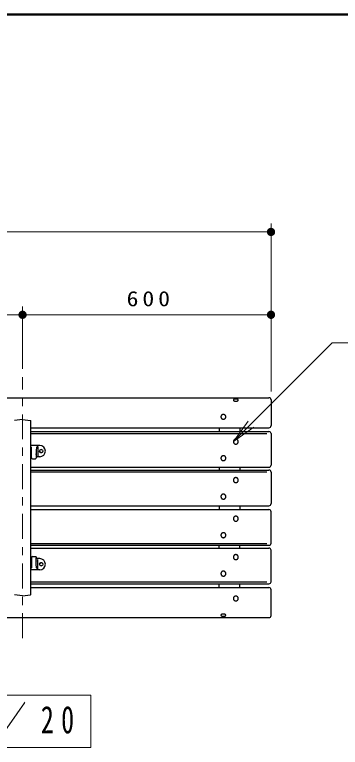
# Model space of a CAD drawing. Units: millimetres on the paper, scale 1:20. Extents: x -365 to 12, y -47 to 257.
# Drawn here: x -238.9 to -199.6, y 168.6 to 257 of the extents above; entities that cross this region are included whole.
import ezdxf

# ---------------------------------------------------------------- set-up
doc = ezdxf.new("R2010")
doc.units = ezdxf.units.MM
doc.linetypes.add('USER2', pattern=[6, 3, -1, 1, -1])
doc.layers.add('LY_1', color=7, linetype='Continuous', lineweight=25)
doc.layers.add('LY_2', color=7, linetype='Continuous', lineweight=13)
doc.styles.add('ＭＳ ゴシック', font='')
doc.styles.get('ＭＳ ゴシック').set_extended_font_data('MS Gothic')

# ---------------------------------------------------------------- blocks, each defined once
blk = doc.blocks.new('filled_dot')
at = {"color": 0, "linetype": 'Continuous', "lineweight": -2, "const_width": 1.25}
blk.add_lwpolyline([(-0.625, 0, 1), (0.625, 0, 1)], format="xyb", close=True, dxfattribs=at)

msp = doc.modelspace()

# ---------------------------------------------------------------- linework, layer by layer
at = {"layer": 'LY_1', "lineweight": 13}
for p, q in [((-207.979, 211.537), (-207.979, 231.787)), ((-297.979, 230.787), (-207.979, 230.787)), ((-237.979, 214.268), (-237.979, 221.787)), ((-267.979, 220.787), (-237.979, 220.787)), ((-237.979, 220.787), (-207.979, 220.787)), ((-212.529, 205.481), (-210.759, 207.955)), ((-212.529, 205.481), (-210.406, 207.601)), ((-210.052, 207.247), (-212.529, 205.481)), ((-229.729, 174.899), (-276.229, 174.899)), ((-229.729, 168.599), (-229.729, 174.899)), ((-276.229, 168.599), (-229.729, 168.599))]:
    msp.add_line(p, q, dxfattribs=at)
at = {"layer": 'LY_1', "linetype": 'USER2', "lineweight": 13}
msp.add_line((-237.979, 181.768), (-237.979, 213.268), dxfattribs=at)
at = {"layer": 'LY_1'}
for p, q in [((-297.729, 210.787), (-208.228, 210.787)), ((-207.979, 210.537), (-207.979, 207.413)), ((-237.979, 208.168), (-238.936, 208.024)), ((-237.979, 208.168), (-237.021, 208.024)), ((-236.979, 187.061), (-236.979, 207.975)), ((-236.979, 207.163), (-208.228, 207.163)), ((-214.229, 207.163), (-214.229, 206.698)), ((-211.729, 207.163), (-211.729, 206.698)), ((-236.979, 206.698), (-208.228, 206.698)), ((-236.979, 206.468), (-208.478, 206.468)), ((-207.979, 206.448), (-207.979, 202.647)), ((-235.904, 205.018), (-236.979, 205.018)), ((-236.933, 204.81), (-236.979, 204.81)), ((-236.979, 204.375), (-236.933, 204.375)), ((-236.883, 203.518), (-236.883, 204.76)), ((-236.147, 204.906), (-236.147, 203.769)), ((-236.783, 203.418), (-236.426, 203.418)), ((-236.343, 203.993), (-236.343, 203.576)), ((-236.24, 203.655), (-236.337, 203.471)), ((-235.904, 203.668), (-236.218, 203.668)), ((-236.979, 202.397), (-208.228, 202.397)), ((-236.979, 202.059), (-208.228, 202.059)), ((-236.979, 201.829), (-208.478, 201.829)), ((-214.229, 202.397), (-214.229, 202.059)), ((-211.729, 202.397), (-211.729, 202.059)), ((-207.979, 201.809), (-207.979, 198.008)), ((-236.979, 197.758), (-208.228, 197.758)), ((-236.979, 197.278), (-208.228, 197.278)), ((-214.229, 197.758), (-214.229, 197.278)), ((-211.729, 197.758), (-211.729, 197.278)), ((-207.979, 193.227), (-207.979, 197.028)), ((-236.979, 193.207), (-208.478, 193.207)), ((-236.979, 192.977), (-208.228, 192.977)), ((-214.229, 192.639), (-214.229, 192.977)), ((-211.729, 192.639), (-211.729, 192.977)), ((-236.979, 192.639), (-208.228, 192.639)), ((-207.979, 188.588), (-207.979, 192.389)), ((-236.883, 191.518), (-236.883, 190.276)), ((-236.783, 191.618), (-236.426, 191.618)), ((-236.343, 191.043), (-236.343, 191.46)), ((-236.24, 191.381), (-236.337, 191.565)), ((-235.904, 191.368), (-236.218, 191.368)), ((-236.147, 190.13), (-236.147, 191.267)), ((-236.979, 190.661), (-236.933, 190.661)), ((-236.933, 190.226), (-236.979, 190.226)), ((-235.904, 190.018), (-236.979, 190.018)), ((-236.979, 188.568), (-208.478, 188.568)), ((-236.979, 188.338), (-208.228, 188.338)), ((-214.229, 187.873), (-214.229, 188.338)), ((-211.729, 187.873), (-211.729, 188.338)), ((-236.979, 187.873), (-208.228, 187.873)), ((-207.979, 184.499), (-207.979, 187.623)), ((-237.979, 186.868), (-238.936, 187.012)), ((-237.979, 186.868), (-237.021, 187.012)), ((-297.729, 184.249), (-208.228, 184.249))]:
    msp.add_line(p, q, dxfattribs=at)
at = {"layer": 'LY_1', "lineweight": 13}
msp.add_lwpolyline([(-212.529, 205.481), (-200.582, 217.409), (-150.727, 217.409)], dxfattribs=at)
at = {"layer": 'LY_1'}
for points in [[(-211.929, 210.491), (-211.93, 210.503), (-211.933, 210.515), (-211.939, 210.526), (-211.947, 210.537), (-211.957, 210.548), (-211.969, 210.558), (-211.983, 210.568), (-211.999, 210.577), (-212.016, 210.586), (-212.036, 210.594), (-212.056, 210.601), (-212.079, 210.607), (-212.102, 210.613), (-212.126, 210.617), (-212.151, 210.621), (-212.176, 210.623), (-212.202, 210.625), (-212.229, 210.625), (-212.255, 210.625), (-212.281, 210.623), (-212.306, 210.621), (-212.331, 210.617), (-212.355, 210.613), (-212.379, 210.607), (-212.401, 210.601), (-212.421, 210.594), (-212.441, 210.586), (-212.458, 210.577), (-212.474, 210.568), (-212.488, 210.558), (-212.5, 210.548), (-212.51, 210.537), (-212.518, 210.526), (-212.524, 210.515), (-212.527, 210.503), (-212.529, 210.491), (-212.527, 210.48), (-212.524, 210.468), (-212.518, 210.457), (-212.51, 210.446), (-212.5, 210.435), (-212.488, 210.424), (-212.474, 210.415), (-212.458, 210.405), (-212.441, 210.397), (-212.421, 210.389), (-212.401, 210.382), (-212.379, 210.375), (-212.355, 210.37), (-212.331, 210.366), (-212.306, 210.362), (-212.281, 210.36), (-212.255, 210.358), (-212.229, 210.358), (-212.202, 210.358), (-212.176, 210.36), (-212.151, 210.362), (-212.126, 210.366), (-212.102, 210.37), (-212.079, 210.375), (-212.056, 210.382), (-212.036, 210.389), (-212.016, 210.397), (-211.999, 210.405), (-211.983, 210.415), (-211.969, 210.424), (-211.957, 210.435), (-211.947, 210.446), (-211.939, 210.457), (-211.933, 210.468), (-211.93, 210.48)], [(-213.429, 208.477), (-213.43, 208.502), (-213.433, 208.526), (-213.439, 208.551), (-213.447, 208.574), (-213.457, 208.597), (-213.469, 208.619), (-213.483, 208.64), (-213.499, 208.66), (-213.516, 208.678), (-213.536, 208.695), (-213.556, 208.71), (-213.579, 208.723), (-213.602, 208.735), (-213.626, 208.744), (-213.651, 208.752), (-213.676, 208.757), (-213.702, 208.761), (-213.729, 208.762), (-213.755, 208.761), (-213.781, 208.757), (-213.806, 208.752), (-213.831, 208.744), (-213.855, 208.735), (-213.879, 208.723), (-213.901, 208.71), (-213.921, 208.695), (-213.941, 208.678), (-213.958, 208.66), (-213.974, 208.64), (-213.988, 208.619), (-214, 208.597), (-214.01, 208.574), (-214.018, 208.551), (-214.024, 208.526), (-214.027, 208.502), (-214.029, 208.477), (-214.027, 208.452), (-214.024, 208.428), (-214.018, 208.403), (-214.01, 208.38), (-214, 208.357), (-213.988, 208.335), (-213.974, 208.314), (-213.958, 208.294), (-213.941, 208.276), (-213.921, 208.259), (-213.901, 208.244), (-213.879, 208.231), (-213.855, 208.219), (-213.831, 208.21), (-213.806, 208.202), (-213.781, 208.197), (-213.755, 208.194), (-213.729, 208.193), (-213.702, 208.194), (-213.676, 208.197), (-213.651, 208.202), (-213.626, 208.21), (-213.602, 208.219), (-213.579, 208.231), (-213.556, 208.244), (-213.536, 208.259), (-213.516, 208.276), (-213.499, 208.294), (-213.483, 208.314), (-213.469, 208.335), (-213.457, 208.357), (-213.447, 208.38), (-213.439, 208.403), (-213.433, 208.428), (-213.43, 208.452)], [(-211.929, 205.481), (-211.93, 205.507), (-211.933, 205.533), (-211.939, 205.559), (-211.947, 205.584), (-211.957, 205.608), (-211.969, 205.631), (-211.983, 205.653), (-211.999, 205.674), (-212.016, 205.693), (-212.036, 205.71), (-212.056, 205.726), (-212.079, 205.74), (-212.102, 205.752), (-212.126, 205.762), (-212.151, 205.77), (-212.176, 205.776), (-212.202, 205.779), (-212.229, 205.78), (-212.255, 205.779), (-212.281, 205.776), (-212.306, 205.77), (-212.331, 205.762), (-212.355, 205.752), (-212.379, 205.74), (-212.401, 205.726), (-212.421, 205.71), (-212.441, 205.693), (-212.458, 205.674), (-212.474, 205.653), (-212.488, 205.631), (-212.5, 205.608), (-212.51, 205.584), (-212.518, 205.559), (-212.524, 205.533), (-212.527, 205.507), (-212.529, 205.481), (-212.527, 205.455), (-212.524, 205.429), (-212.518, 205.404), (-212.51, 205.379), (-212.5, 205.355), (-212.488, 205.332), (-212.474, 205.31), (-212.458, 205.289), (-212.441, 205.27), (-212.421, 205.252), (-212.401, 205.236), (-212.379, 205.222), (-212.355, 205.21), (-212.331, 205.2), (-212.306, 205.192), (-212.281, 205.186), (-212.255, 205.183), (-212.229, 205.182), (-212.202, 205.183), (-212.176, 205.186), (-212.151, 205.192), (-212.126, 205.2), (-212.102, 205.21), (-212.079, 205.222), (-212.056, 205.236), (-212.036, 205.252), (-212.016, 205.27), (-211.999, 205.289), (-211.983, 205.31), (-211.969, 205.332), (-211.957, 205.355), (-211.947, 205.379), (-211.939, 205.404), (-211.933, 205.429), (-211.93, 205.455)], [(-213.429, 203.486), (-213.43, 203.512), (-213.433, 203.538), (-213.439, 203.563), (-213.447, 203.588), (-213.457, 203.612), (-213.469, 203.636), (-213.483, 203.658), (-213.499, 203.678), (-213.516, 203.698), (-213.536, 203.715), (-213.556, 203.731), (-213.579, 203.745), (-213.602, 203.757), (-213.626, 203.767), (-213.651, 203.775), (-213.676, 203.781), (-213.702, 203.784), (-213.729, 203.785), (-213.755, 203.784), (-213.781, 203.781), (-213.806, 203.775), (-213.831, 203.767), (-213.855, 203.757), (-213.879, 203.745), (-213.901, 203.731), (-213.921, 203.715), (-213.941, 203.698), (-213.958, 203.678), (-213.974, 203.658), (-213.988, 203.636), (-214, 203.612), (-214.01, 203.588), (-214.018, 203.563), (-214.024, 203.538), (-214.027, 203.512), (-214.029, 203.486), (-214.027, 203.46), (-214.024, 203.434), (-214.018, 203.409), (-214.01, 203.384), (-214, 203.36), (-213.988, 203.336), (-213.974, 203.314), (-213.958, 203.294), (-213.941, 203.274), (-213.921, 203.257), (-213.901, 203.241), (-213.879, 203.227), (-213.855, 203.215), (-213.831, 203.205), (-213.806, 203.197), (-213.781, 203.191), (-213.755, 203.188), (-213.729, 203.187), (-213.702, 203.188), (-213.676, 203.191), (-213.651, 203.197), (-213.626, 203.205), (-213.602, 203.215), (-213.579, 203.227), (-213.556, 203.241), (-213.536, 203.257), (-213.516, 203.274), (-213.499, 203.294), (-213.483, 203.314), (-213.469, 203.336), (-213.457, 203.36), (-213.447, 203.384), (-213.439, 203.409), (-213.433, 203.434), (-213.43, 203.46)], [(-211.929, 200.842), (-211.93, 200.868), (-211.933, 200.894), (-211.939, 200.92), (-211.947, 200.945), (-211.957, 200.969), (-211.969, 200.992), (-211.983, 201.014), (-211.999, 201.035), (-212.016, 201.054), (-212.036, 201.072), (-212.056, 201.088), (-212.079, 201.102), (-212.102, 201.114), (-212.126, 201.124), (-212.151, 201.131), (-212.176, 201.137), (-212.202, 201.14), (-212.229, 201.142), (-212.255, 201.14), (-212.281, 201.137), (-212.306, 201.131), (-212.331, 201.124), (-212.355, 201.114), (-212.379, 201.102), (-212.401, 201.088), (-212.421, 201.072), (-212.441, 201.054), (-212.458, 201.035), (-212.474, 201.014), (-212.488, 200.992), (-212.5, 200.969), (-212.51, 200.945), (-212.518, 200.92), (-212.524, 200.894), (-212.527, 200.868), (-212.529, 200.842), (-212.527, 200.816), (-212.524, 200.79), (-212.518, 200.765), (-212.51, 200.74), (-212.5, 200.716), (-212.488, 200.693), (-212.474, 200.671), (-212.458, 200.65), (-212.441, 200.631), (-212.421, 200.613), (-212.401, 200.597), (-212.379, 200.583), (-212.355, 200.571), (-212.331, 200.561), (-212.306, 200.553), (-212.281, 200.548), (-212.255, 200.544), (-212.229, 200.543), (-212.202, 200.544), (-212.176, 200.548), (-212.151, 200.553), (-212.126, 200.561), (-212.102, 200.571), (-212.079, 200.583), (-212.056, 200.597), (-212.036, 200.613), (-212.016, 200.631), (-211.999, 200.65), (-211.983, 200.671), (-211.969, 200.693), (-211.957, 200.716), (-211.947, 200.74), (-211.939, 200.765), (-211.933, 200.79), (-211.93, 200.816)], [(-213.429, 198.847), (-213.43, 198.873), (-213.433, 198.899), (-213.439, 198.925), (-213.447, 198.95), (-213.457, 198.974), (-213.469, 198.997), (-213.483, 199.019), (-213.499, 199.04), (-213.516, 199.059), (-213.536, 199.076), (-213.556, 199.092), (-213.579, 199.106), (-213.602, 199.118), (-213.626, 199.128), (-213.651, 199.136), (-213.676, 199.142), (-213.702, 199.145), (-213.729, 199.146), (-213.755, 199.145), (-213.781, 199.142), (-213.806, 199.136), (-213.831, 199.128), (-213.855, 199.118), (-213.879, 199.106), (-213.901, 199.092), (-213.921, 199.076), (-213.941, 199.059), (-213.958, 199.04), (-213.974, 199.019), (-213.988, 198.997), (-214, 198.974), (-214.01, 198.95), (-214.018, 198.925), (-214.024, 198.899), (-214.027, 198.873), (-214.029, 198.847), (-214.027, 198.821), (-214.024, 198.795), (-214.018, 198.77), (-214.01, 198.745), (-214, 198.721), (-213.988, 198.698), (-213.974, 198.675), (-213.958, 198.655), (-213.941, 198.636), (-213.921, 198.618), (-213.901, 198.602), (-213.879, 198.588), (-213.855, 198.576), (-213.831, 198.566), (-213.806, 198.558), (-213.781, 198.552), (-213.755, 198.549), (-213.729, 198.548), (-213.702, 198.549), (-213.676, 198.552), (-213.651, 198.558), (-213.626, 198.566), (-213.602, 198.576), (-213.579, 198.588), (-213.556, 198.602), (-213.536, 198.618), (-213.516, 198.636), (-213.499, 198.655), (-213.483, 198.675), (-213.469, 198.698), (-213.457, 198.721), (-213.447, 198.745), (-213.439, 198.77), (-213.433, 198.795), (-213.43, 198.821)], [(-211.929, 196.189), (-211.93, 196.215), (-211.933, 196.241), (-211.939, 196.266), (-211.947, 196.291), (-211.957, 196.315), (-211.969, 196.338), (-211.983, 196.36), (-211.999, 196.381), (-212.016, 196.4), (-212.036, 196.418), (-212.056, 196.434), (-212.079, 196.448), (-212.102, 196.46), (-212.126, 196.47), (-212.151, 196.478), (-212.176, 196.483), (-212.202, 196.487), (-212.229, 196.488), (-212.255, 196.487), (-212.281, 196.483), (-212.306, 196.478), (-212.331, 196.47), (-212.355, 196.46), (-212.379, 196.448), (-212.401, 196.434), (-212.421, 196.418), (-212.441, 196.4), (-212.458, 196.381), (-212.474, 196.36), (-212.488, 196.338), (-212.5, 196.315), (-212.51, 196.291), (-212.518, 196.266), (-212.524, 196.241), (-212.527, 196.215), (-212.529, 196.189), (-212.527, 196.163), (-212.524, 196.137), (-212.518, 196.111), (-212.51, 196.086), (-212.5, 196.062), (-212.488, 196.039), (-212.474, 196.017), (-212.458, 195.996), (-212.441, 195.977), (-212.421, 195.959), (-212.401, 195.944), (-212.379, 195.93), (-212.355, 195.917), (-212.331, 195.907), (-212.306, 195.9), (-212.281, 195.894), (-212.255, 195.891), (-212.229, 195.889), (-212.202, 195.891), (-212.176, 195.894), (-212.151, 195.9), (-212.126, 195.907), (-212.102, 195.917), (-212.079, 195.93), (-212.056, 195.944), (-212.036, 195.959), (-212.016, 195.977), (-211.999, 195.996), (-211.983, 196.017), (-211.969, 196.039), (-211.957, 196.062), (-211.947, 196.086), (-211.939, 196.111), (-211.933, 196.137), (-211.93, 196.163)], [(-213.429, 194.193), (-213.43, 194.22), (-213.433, 194.245), (-213.439, 194.271), (-213.447, 194.296), (-213.457, 194.32), (-213.469, 194.343), (-213.483, 194.365), (-213.499, 194.386), (-213.516, 194.405), (-213.536, 194.423), (-213.556, 194.439), (-213.579, 194.453), (-213.602, 194.465), (-213.626, 194.475), (-213.651, 194.483), (-213.676, 194.488), (-213.702, 194.492), (-213.729, 194.493), (-213.755, 194.492), (-213.781, 194.488), (-213.806, 194.483), (-213.831, 194.475), (-213.855, 194.465), (-213.879, 194.453), (-213.901, 194.439), (-213.921, 194.423), (-213.941, 194.405), (-213.958, 194.386), (-213.974, 194.365), (-213.988, 194.343), (-214, 194.32), (-214.01, 194.296), (-214.018, 194.271), (-214.024, 194.245), (-214.027, 194.22), (-214.029, 194.193), (-214.027, 194.167), (-214.024, 194.142), (-214.018, 194.116), (-214.01, 194.091), (-214, 194.067), (-213.988, 194.044), (-213.974, 194.022), (-213.958, 194.001), (-213.941, 193.982), (-213.921, 193.964), (-213.901, 193.948), (-213.879, 193.934), (-213.855, 193.922), (-213.831, 193.912), (-213.806, 193.904), (-213.781, 193.899), (-213.755, 193.895), (-213.729, 193.894), (-213.702, 193.895), (-213.676, 193.899), (-213.651, 193.904), (-213.626, 193.912), (-213.602, 193.922), (-213.579, 193.934), (-213.556, 193.948), (-213.536, 193.964), (-213.516, 193.982), (-213.499, 194.001), (-213.483, 194.022), (-213.469, 194.044), (-213.457, 194.067), (-213.447, 194.091), (-213.439, 194.116), (-213.433, 194.142), (-213.43, 194.167)], [(-211.929, 191.55), (-211.93, 191.576), (-211.933, 191.602), (-211.939, 191.627), (-211.947, 191.652), (-211.957, 191.676), (-211.969, 191.699), (-211.983, 191.722), (-211.999, 191.742), (-212.016, 191.761), (-212.036, 191.779), (-212.056, 191.795), (-212.079, 191.809), (-212.102, 191.821), (-212.126, 191.831), (-212.151, 191.839), (-212.176, 191.845), (-212.202, 191.848), (-212.229, 191.849), (-212.255, 191.848), (-212.281, 191.845), (-212.306, 191.839), (-212.331, 191.831), (-212.355, 191.821), (-212.379, 191.809), (-212.401, 191.795), (-212.421, 191.779), (-212.441, 191.761), (-212.458, 191.742), (-212.474, 191.722), (-212.488, 191.699), (-212.5, 191.676), (-212.51, 191.652), (-212.518, 191.627), (-212.524, 191.602), (-212.527, 191.576), (-212.529, 191.55), (-212.527, 191.524), (-212.524, 191.498), (-212.518, 191.472), (-212.51, 191.447), (-212.5, 191.423), (-212.488, 191.4), (-212.474, 191.378), (-212.458, 191.357), (-212.441, 191.338), (-212.421, 191.321), (-212.401, 191.305), (-212.379, 191.291), (-212.355, 191.279), (-212.331, 191.269), (-212.306, 191.261), (-212.281, 191.255), (-212.255, 191.252), (-212.229, 191.251), (-212.202, 191.252), (-212.176, 191.255), (-212.151, 191.261), (-212.126, 191.269), (-212.102, 191.279), (-212.079, 191.291), (-212.056, 191.305), (-212.036, 191.321), (-212.016, 191.338), (-211.999, 191.357), (-211.983, 191.378), (-211.969, 191.4), (-211.957, 191.423), (-211.947, 191.447), (-211.939, 191.472), (-211.933, 191.498), (-211.93, 191.524)], [(-213.429, 189.555), (-213.43, 189.581), (-213.433, 189.607), (-213.439, 189.632), (-213.447, 189.657), (-213.457, 189.681), (-213.469, 189.704), (-213.483, 189.726), (-213.499, 189.747), (-213.516, 189.766), (-213.536, 189.784), (-213.556, 189.8), (-213.579, 189.814), (-213.602, 189.826), (-213.626, 189.836), (-213.651, 189.844), (-213.676, 189.849), (-213.702, 189.853), (-213.729, 189.854), (-213.755, 189.853), (-213.781, 189.849), (-213.806, 189.844), (-213.831, 189.836), (-213.855, 189.826), (-213.879, 189.814), (-213.901, 189.8), (-213.921, 189.784), (-213.941, 189.766), (-213.958, 189.747), (-213.974, 189.726), (-213.988, 189.704), (-214, 189.681), (-214.01, 189.657), (-214.018, 189.632), (-214.024, 189.607), (-214.027, 189.581), (-214.029, 189.555), (-214.027, 189.529), (-214.024, 189.503), (-214.018, 189.477), (-214.01, 189.452), (-214, 189.428), (-213.988, 189.405), (-213.974, 189.383), (-213.958, 189.362), (-213.941, 189.343), (-213.921, 189.325), (-213.901, 189.31), (-213.879, 189.295), (-213.855, 189.283), (-213.831, 189.273), (-213.806, 189.266), (-213.781, 189.26), (-213.755, 189.257), (-213.729, 189.255), (-213.702, 189.257), (-213.676, 189.26), (-213.651, 189.266), (-213.626, 189.273), (-213.602, 189.283), (-213.579, 189.295), (-213.556, 189.31), (-213.536, 189.325), (-213.516, 189.343), (-213.499, 189.362), (-213.483, 189.383), (-213.469, 189.405), (-213.457, 189.428), (-213.447, 189.452), (-213.439, 189.477), (-213.433, 189.503), (-213.43, 189.529)], [(-211.929, 186.559), (-211.93, 186.584), (-211.933, 186.608), (-211.939, 186.632), (-211.947, 186.656), (-211.957, 186.679), (-211.969, 186.701), (-211.983, 186.722), (-211.999, 186.742), (-212.016, 186.76), (-212.036, 186.777), (-212.056, 186.792), (-212.079, 186.805), (-212.102, 186.817), (-212.126, 186.826), (-212.151, 186.834), (-212.176, 186.839), (-212.202, 186.842), (-212.229, 186.843), (-212.255, 186.842), (-212.281, 186.839), (-212.306, 186.834), (-212.331, 186.826), (-212.355, 186.817), (-212.379, 186.805), (-212.401, 186.792), (-212.421, 186.777), (-212.441, 186.76), (-212.458, 186.742), (-212.474, 186.722), (-212.488, 186.701), (-212.5, 186.679), (-212.51, 186.656), (-212.518, 186.632), (-212.524, 186.608), (-212.527, 186.584), (-212.529, 186.559), (-212.527, 186.534), (-212.524, 186.509), (-212.518, 186.485), (-212.51, 186.461), (-212.5, 186.439), (-212.488, 186.416), (-212.474, 186.396), (-212.458, 186.376), (-212.441, 186.358), (-212.421, 186.341), (-212.401, 186.326), (-212.379, 186.312), (-212.355, 186.301), (-212.331, 186.291), (-212.306, 186.284), (-212.281, 186.279), (-212.255, 186.275), (-212.229, 186.274), (-212.202, 186.275), (-212.176, 186.279), (-212.151, 186.284), (-212.126, 186.291), (-212.102, 186.301), (-212.079, 186.312), (-212.056, 186.326), (-212.036, 186.341), (-212.016, 186.358), (-211.999, 186.376), (-211.983, 186.396), (-211.969, 186.416), (-211.957, 186.439), (-211.947, 186.461), (-211.939, 186.485), (-211.933, 186.509), (-211.93, 186.534)], [(-213.429, 184.544), (-213.43, 184.556), (-213.433, 184.568), (-213.439, 184.579), (-213.447, 184.59), (-213.457, 184.601), (-213.469, 184.611), (-213.483, 184.621), (-213.499, 184.631), (-213.516, 184.639), (-213.536, 184.647), (-213.556, 184.654), (-213.579, 184.66), (-213.602, 184.666), (-213.626, 184.67), (-213.651, 184.674), (-213.676, 184.676), (-213.702, 184.678), (-213.729, 184.678), (-213.755, 184.678), (-213.781, 184.676), (-213.806, 184.674), (-213.831, 184.67), (-213.855, 184.666), (-213.879, 184.66), (-213.901, 184.654), (-213.921, 184.647), (-213.941, 184.639), (-213.958, 184.631), (-213.974, 184.621), (-213.988, 184.611), (-214, 184.601), (-214.01, 184.59), (-214.018, 184.579), (-214.024, 184.568), (-214.027, 184.556), (-214.029, 184.544), (-214.027, 184.533), (-214.024, 184.521), (-214.018, 184.51), (-214.01, 184.499), (-214, 184.488), (-213.988, 184.478), (-213.974, 184.468), (-213.958, 184.458), (-213.941, 184.45), (-213.921, 184.442), (-213.901, 184.435), (-213.879, 184.429), (-213.855, 184.423), (-213.831, 184.419), (-213.806, 184.415), (-213.781, 184.413), (-213.755, 184.411), (-213.729, 184.411), (-213.702, 184.411), (-213.676, 184.413), (-213.651, 184.415), (-213.626, 184.419), (-213.602, 184.423), (-213.579, 184.429), (-213.556, 184.435), (-213.536, 184.442), (-213.516, 184.45), (-213.499, 184.458), (-213.483, 184.468), (-213.469, 184.478), (-213.457, 184.488), (-213.447, 184.499), (-213.439, 184.51), (-213.433, 184.521), (-213.43, 184.533)]]:
    msp.add_lwpolyline(points, close=True, dxfattribs=at)
for points in [[(-236.147, 204.906), (-236.184, 204.888), (-236.219, 204.865), (-236.249, 204.838), (-236.274, 204.805), (-236.292, 204.768), (-236.304, 204.726), (-236.312, 204.678), (-236.317, 204.622), (-236.322, 204.553), (-236.326, 204.477), (-236.33, 204.397), (-236.333, 204.315), (-236.336, 204.235), (-236.338, 204.16), (-236.339, 204.091), (-236.341, 204.033), (-236.341, 203.987), (-236.342, 203.958), (-236.342, 203.947), (-236.343, 203.958), (-236.343, 203.993)], [(-236.147, 190.13), (-236.184, 190.148), (-236.219, 190.171), (-236.249, 190.198), (-236.274, 190.231), (-236.292, 190.267), (-236.304, 190.309), (-236.312, 190.358), (-236.317, 190.414), (-236.322, 190.483), (-236.326, 190.559), (-236.33, 190.639), (-236.333, 190.72), (-236.336, 190.801), (-236.338, 190.876), (-236.339, 190.945), (-236.341, 191.003), (-236.341, 191.049), (-236.342, 191.078), (-236.342, 191.089), (-236.343, 191.078), (-236.343, 191.043)]]:
    msp.add_lwpolyline(points, dxfattribs=at)
at = {"layer": 'LY_1', "lineweight": 13}
for centre in [(-235.729, 204.343), (-235.729, 190.693)]:
    msp.add_circle(centre, 0.225, dxfattribs=at)
at = {"layer": 'LY_1'}
for centre in [(-235.729, 204.343), (-235.729, 190.693)]:
    msp.add_circle(centre, 0.2, dxfattribs=at)
for centre, radius, start, end in [((-208.229, 210.537), 0.25, 359.99996, 90), ((-237.029, 207.975), 0.05, 0, 81.46923), ((-208.229, 207.413), 0.25, 269.99996, 359.99995), ((-208.228, 206.448), 0.25, 359.99996, 90), ((-236.933, 204.76), 0.05, 360, 90), ((-236.933, 204.325), 0.05, 0, 90), ((-235.904, 204.343), 0.675, 270, 90), ((-236.783, 203.518), 0.1, 180, 270), ((-236.426, 203.518), 0.1, 270, 332.13251), ((-236.218, 203.643), 0.025, 90, 152.13251), ((-208.228, 202.647), 0.25, 269.99996, 359.99995), ((-208.228, 201.809), 0.25, 359.99996, 90), ((-208.228, 198.008), 0.25, 269.99996, 359.99995), ((-208.228, 197.028), 0.25, 0.00006, 90.00004), ((-208.228, 193.227), 0.25, 270, 0.00004), ((-208.228, 192.389), 0.25, 0.00006, 90.00004), ((-236.783, 191.518), 0.1, 90, 180), ((-236.426, 191.518), 0.1, 27.86749, 90), ((-236.218, 191.393), 0.025, 207.86749, 270), ((-235.904, 190.693), 0.675, 270, 90), ((-236.933, 190.711), 0.05, 270, 0), ((-236.933, 190.276), 0.05, 270, 0), ((-208.228, 188.588), 0.25, 270, 0.00004), ((-208.229, 187.623), 0.25, 0.00006, 90.00004), ((-237.029, 187.061), 0.05, 278.53077, 0), ((-208.229, 184.499), 0.25, 270, 0.00004)]:
    msp.add_arc(centre, radius, start, end, dxfattribs=at)
at = {"layer": 'LY_2', "lineweight": 50}
msp.add_line((0, 257), (-365, 257), dxfattribs=at)

# ---------------------------------------------------------------- block references
at = {"layer": 'LY_1', "lineweight": 13, "xscale": 0.4, "yscale": 0.4, "rotation": 180}
for p in [(-207.979, 230.787), (-237.979, 220.787), (-207.979, 220.787)]:
    msp.add_blockref('filled_dot', p, dxfattribs=at)
at = {"layer": 'LY_1', "lineweight": 13, "xscale": 0.4, "yscale": 0.4}
msp.add_blockref('filled_dot', (-237.979, 220.787), dxfattribs=at)

# ---------------------------------------------------------------- texts
at = {"layer": 'LY_1', "style": 'ＭＳ ゴシック'}
for s, insert, char_height, attachment_point in [('\\T1.33;\\W1.15;600', (-222.562, 221.787), 1.833, 8), ('\\T1.56;\\W0.7;平面図\u3000Ｓ＝１／20', (-252.979, 171.749), 3.299, 5)]:
    msp.add_mtext(s, dxfattribs=dict(at, insert=insert, char_height=char_height, attachment_point=attachment_point))

doc.saveas('drawing.dxf')
